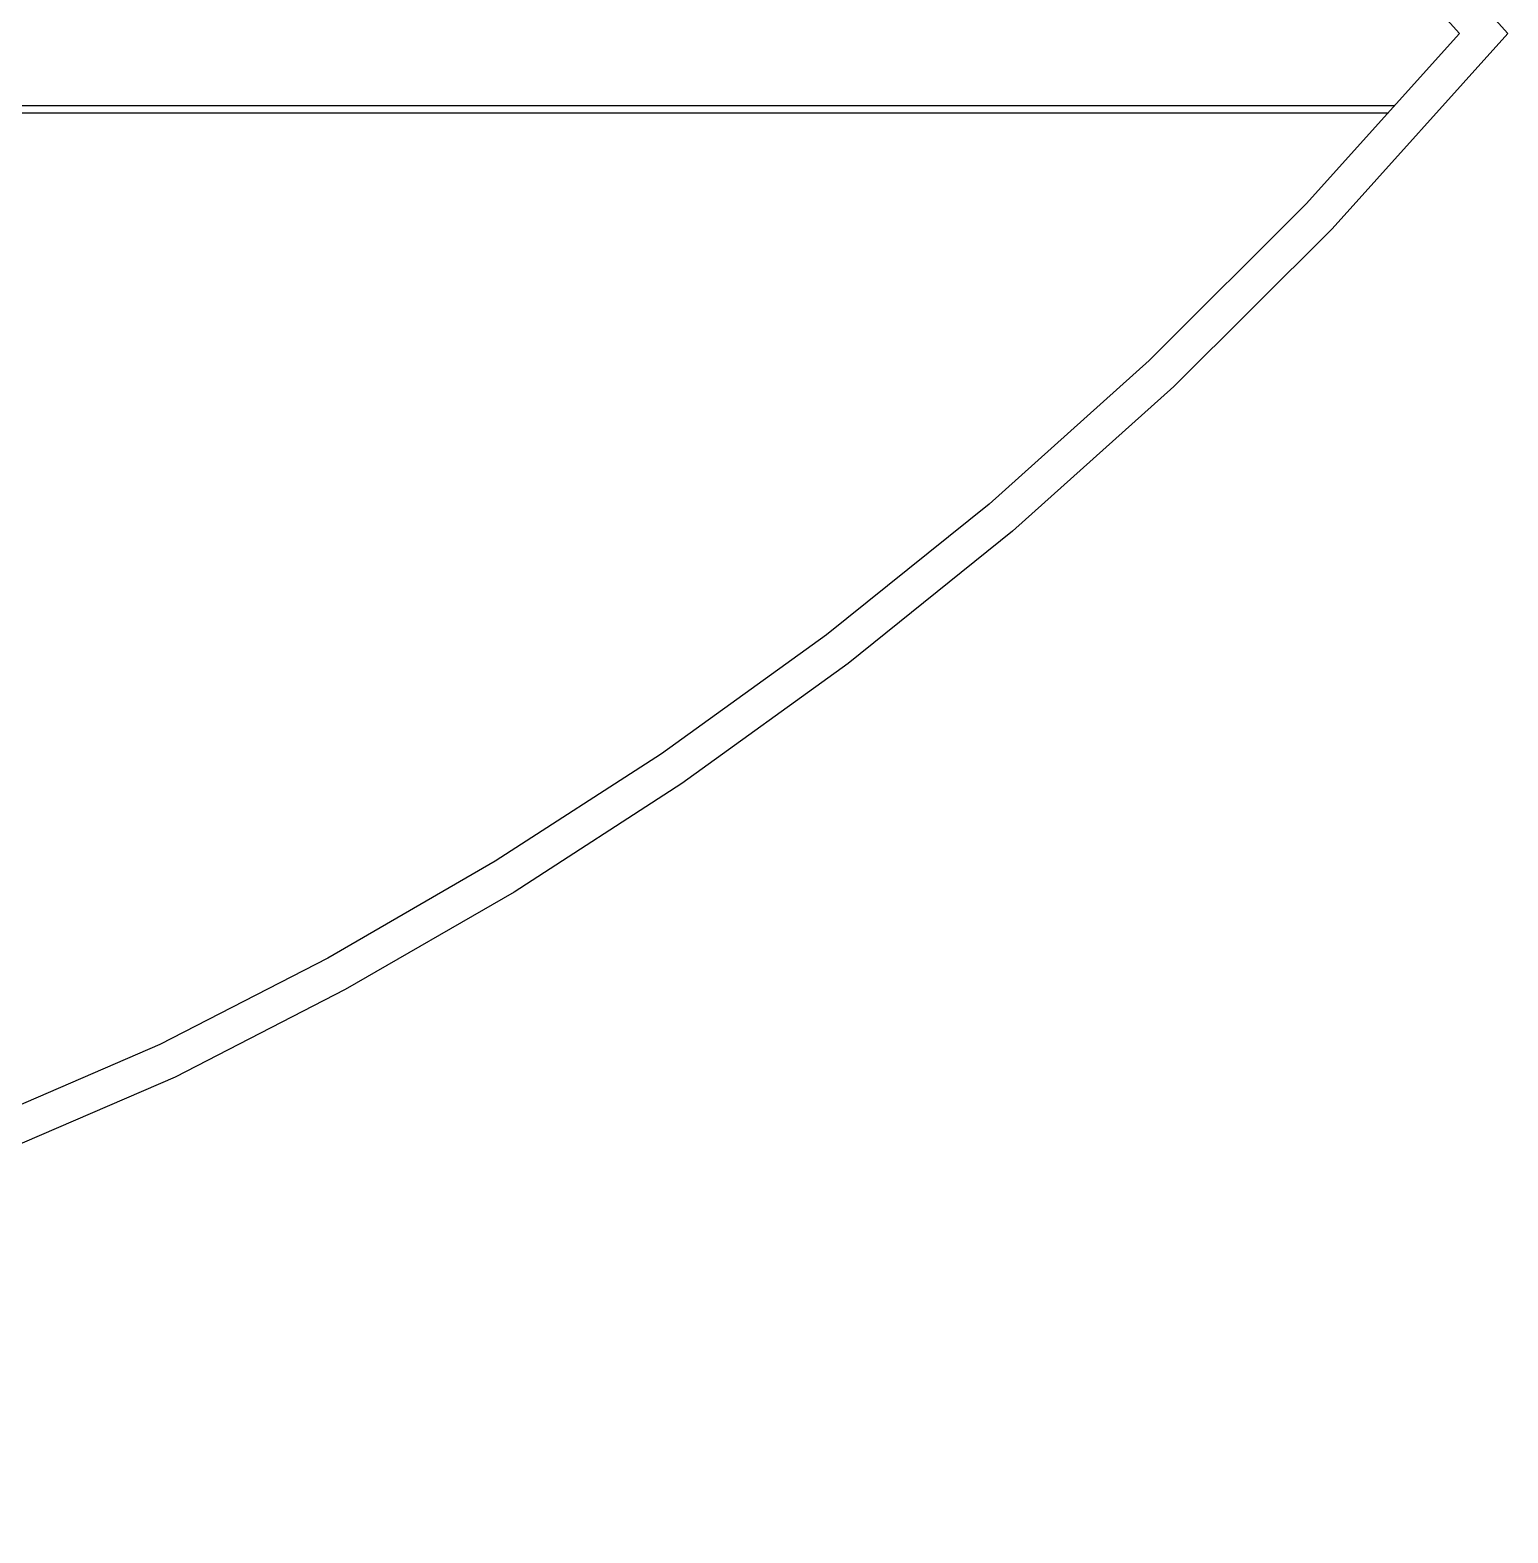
# Model space of a CAD drawing. Extents: x -11388 to 5235, y -758 to 9868.
# Drawn here: x -7368 to -6341, y 992 to 2037 of the extents above; entities that cross this region are included whole.
import ezdxf

# ---------------------------------------------------------------- set-up
doc = ezdxf.new("R2010")
doc.units = 0
doc.header["$MEASUREMENT"] = 0
doc.layers.add('OUTLINE', color=2, linetype='CONTINUOUS')

msp = doc.modelspace()

# ---------------------------------------------------------------- linework, layer by layer
at = {"layer": 'OUTLINE', "color": 7, "linetype": 'Continuous'}
for p, q in [((-7883.1, 1979.5), (-6423.7, 1979.5)), ((-7881.2, 1984.5), (-6419.2, 1984.5))]:
    msp.add_line(p, q, dxfattribs=at)
at = {"layer": 'OUTLINE', "color": 7}
for points in [[(-6340.6, 2034.5), (-6462.7, 2170.1), (-6572.7, 2279.9), (-6684.9, 2380.5), (-6799, 2472.3), (-6914.6, 2555.8), (-7031.3, 2631.2), (-7148.7, 2699.1), (-7266.7, 2759.9), (-7501.6, 2861.3), (-7733.9, 2939), (-7960.4, 2996.1), (-8178.3, 3035.9), (-8384.5, 3061.7), (-8576.4, 3076.8)], [(-6374.2, 2034.5), (-6480.8, 2152.9), (-6589.9, 2261.7), (-6701.1, 2361.4), (-6814.2, 2452.5), (-6928.7, 2535.1), (-7044.3, 2609.9), (-7160.7, 2677.2), (-7277.4, 2737.3), (-7510.5, 2837.9), (-7740.9, 2915), (-7965.7, 2971.6), (-8182.1, 3011.2), (-8387.1, 3036.9), (-8577.9, 3051.9)], [(-6374.2, 2034.5), (-6480.8, 1916.1), (-6589.9, 1807.3), (-6701.1, 1707.5), (-6814.2, 1616.5), (-6928.7, 1533.8), (-7044.3, 1459.1), (-7160.7, 1391.8), (-7277.4, 1331.7), (-7510.5, 1231), (-7740.9, 1154), (-7965.7, 1097.3), (-8182.1, 1057.8), (-8387.1, 1032.1), (-8577.9, 1017.1)], [(-6340.6, 2034.5), (-6462.7, 1898.9), (-6572.7, 1789.1), (-6684.9, 1688.5), (-6799, 1596.7), (-6914.6, 1513.2), (-7031.3, 1437.7), (-7148.7, 1369.9), (-7266.7, 1309), (-7501.6, 1207.7), (-7733.9, 1130), (-7960.4, 1072.9), (-8178.3, 1033.1), (-8384.5, 1007.2), (-8576.4, 992.2)]]:
    msp.add_lwpolyline(points, dxfattribs=at)

doc.saveas('drawing.dxf')
